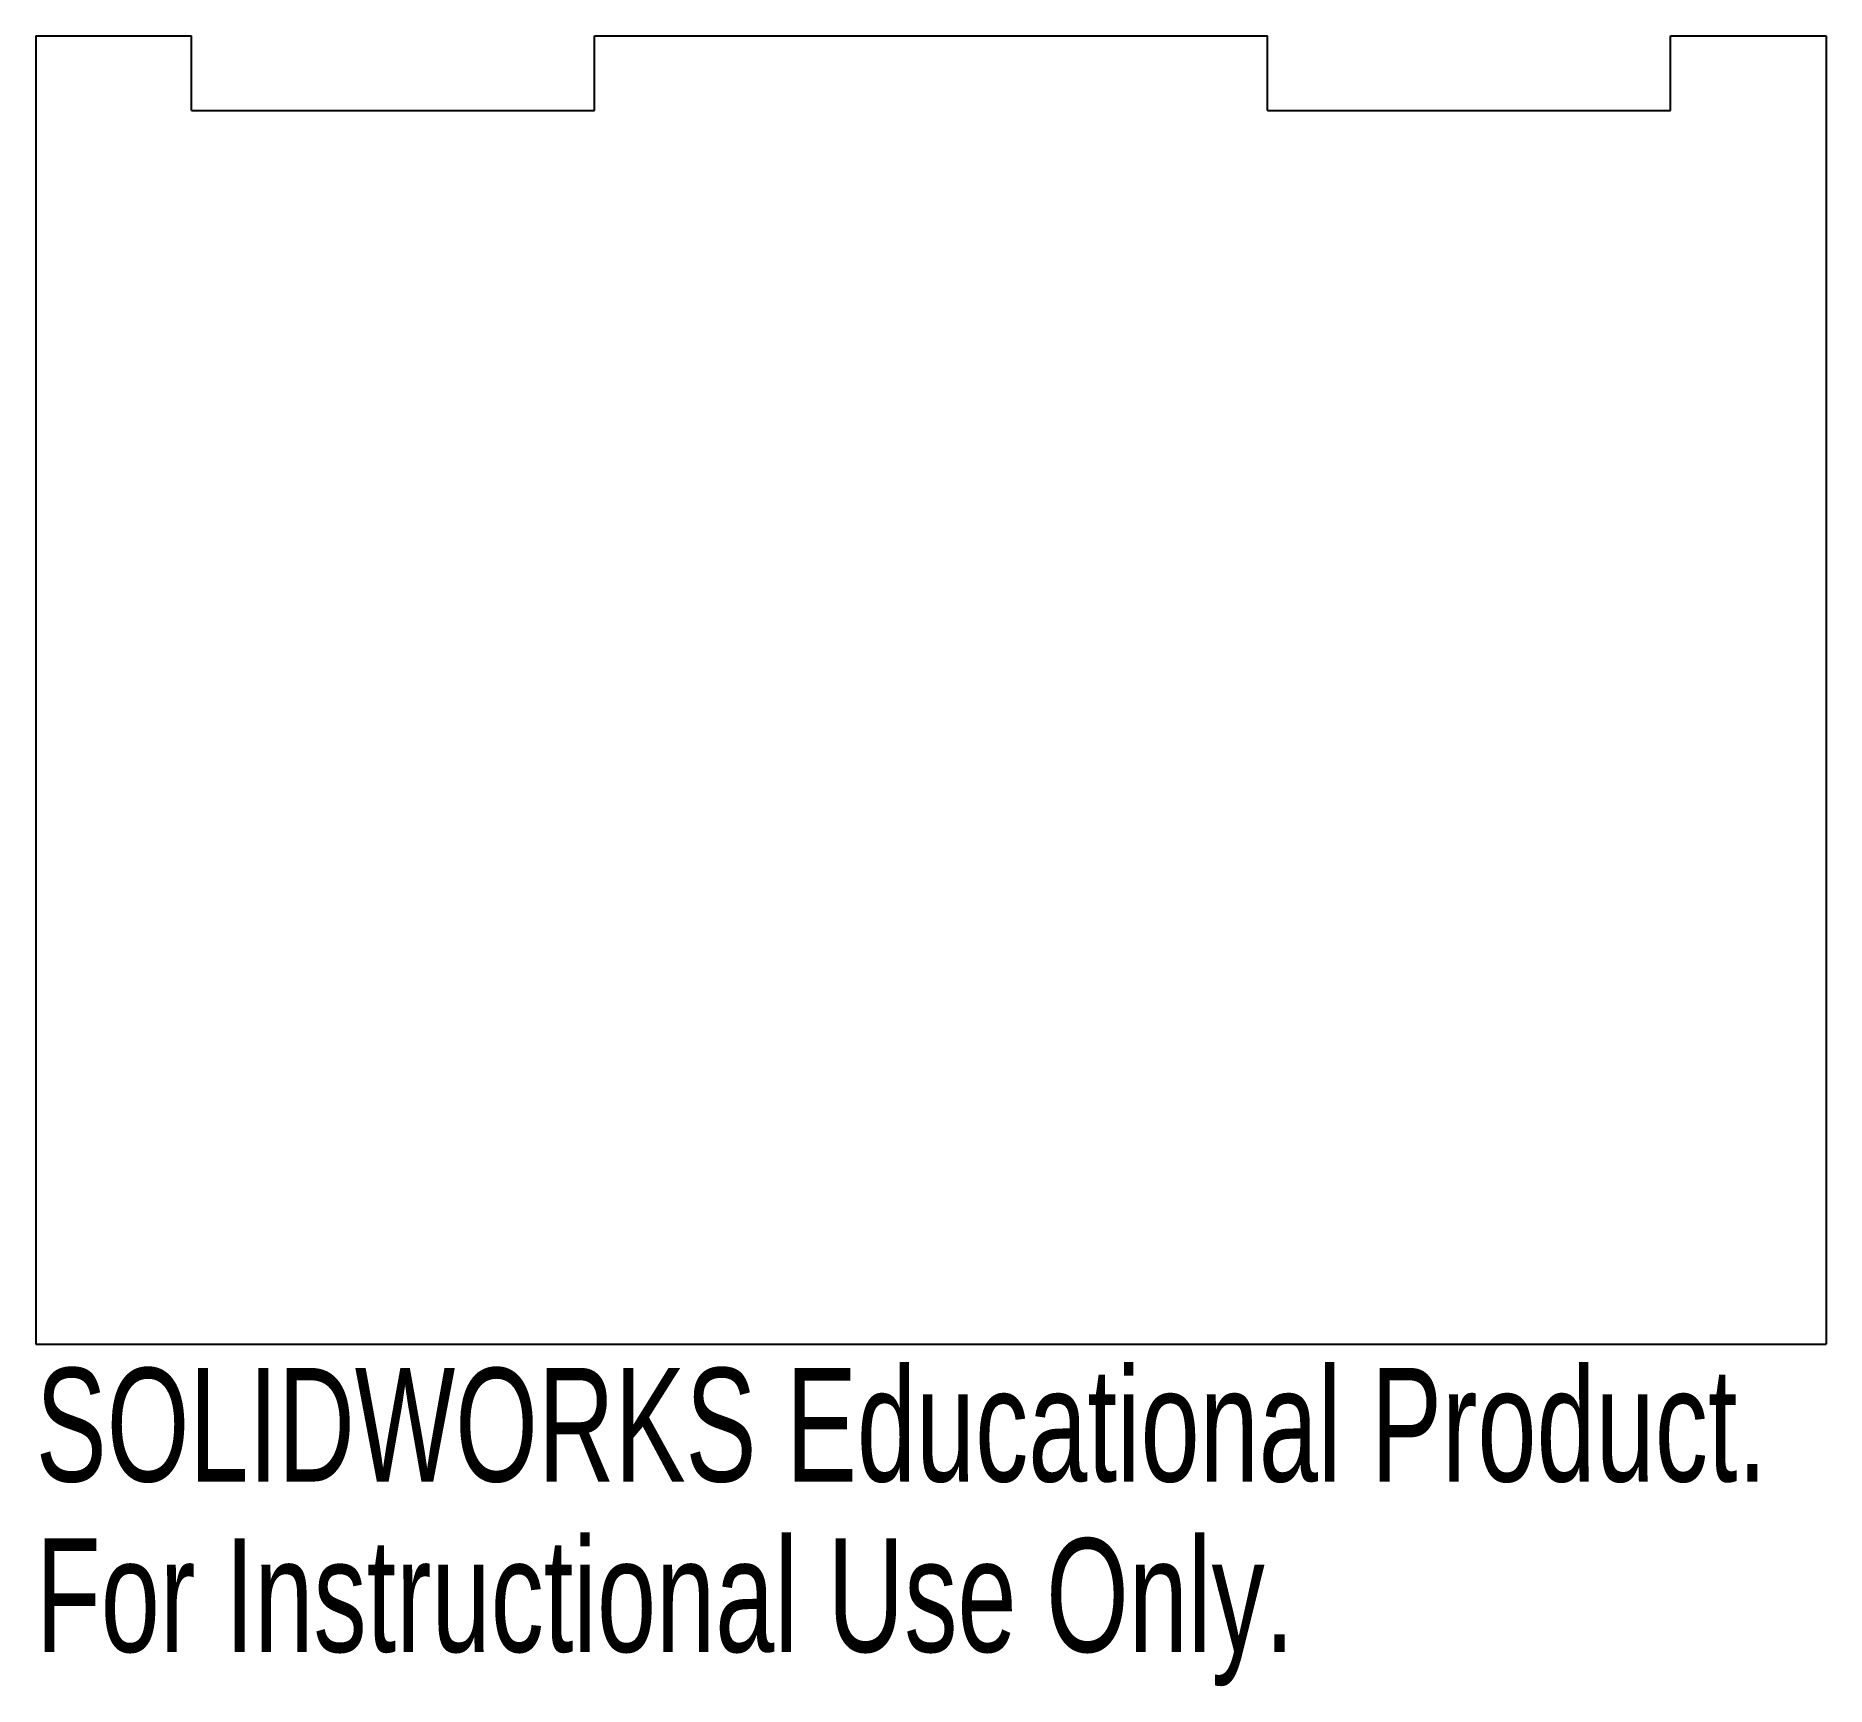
# Model space of a CAD drawing. Header units: inches. Extents: x -1.5 to 1.5, y -0.57 to 2.19.
import ezdxf

# ---------------------------------------------------------------- set-up
doc = ezdxf.new("R2010")
doc.units = ezdxf.units.IN
doc.header["$MEASUREMENT"] = 0
doc.styles.add('SLDTEXTSTYLE0', font='TXT', dxfattribs={"width": 0.7})

msp = doc.modelspace()

# ---------------------------------------------------------------- linework, layer by layer
at = {"color": 7, "linetype": 'Continuous', "lineweight": 25}
for p, q in [((-1.5, 2.1918), (-1.2391, 2.1918)), ((-1.5, 2.1918), (-1.5, 0)), ((-1.2391, 2.0668), (-1.2391, 2.1918)), ((-0.5641, 2.1918), (0.5641, 2.1918)), ((-0.5641, 2.0668), (-0.5641, 2.1918)), ((0.5641, 2.0668), (0.5641, 2.1918)), ((1.2391, 2.1918), (1.5, 2.1918)), ((1.2391, 2.0668), (1.2391, 2.1918)), ((1.5, 2.1918), (1.5, 0)), ((-1.2391, 2.0668), (-0.5641, 2.0668)), ((0.5641, 2.0668), (1.2391, 2.0668)), ((-1.5, 0), (1.5, 0))]:
    msp.add_line(p, q, dxfattribs=at)

# ---------------------------------------------------------------- texts
at = {"color": 7, "linetype": 'Continuous', "char_height": 0.1903, "attachment_point": 1, "style": 'SLDTEXTSTYLE0'}
for s, insert in [('SOLIDWORKS Educational Product.', (-1.5, -0.0401)), ('For Instructional Use Only.', (-1.5, -0.3256))]:
    msp.add_mtext(s, dxfattribs=dict(at, insert=insert))

doc.saveas('drawing.dxf')
